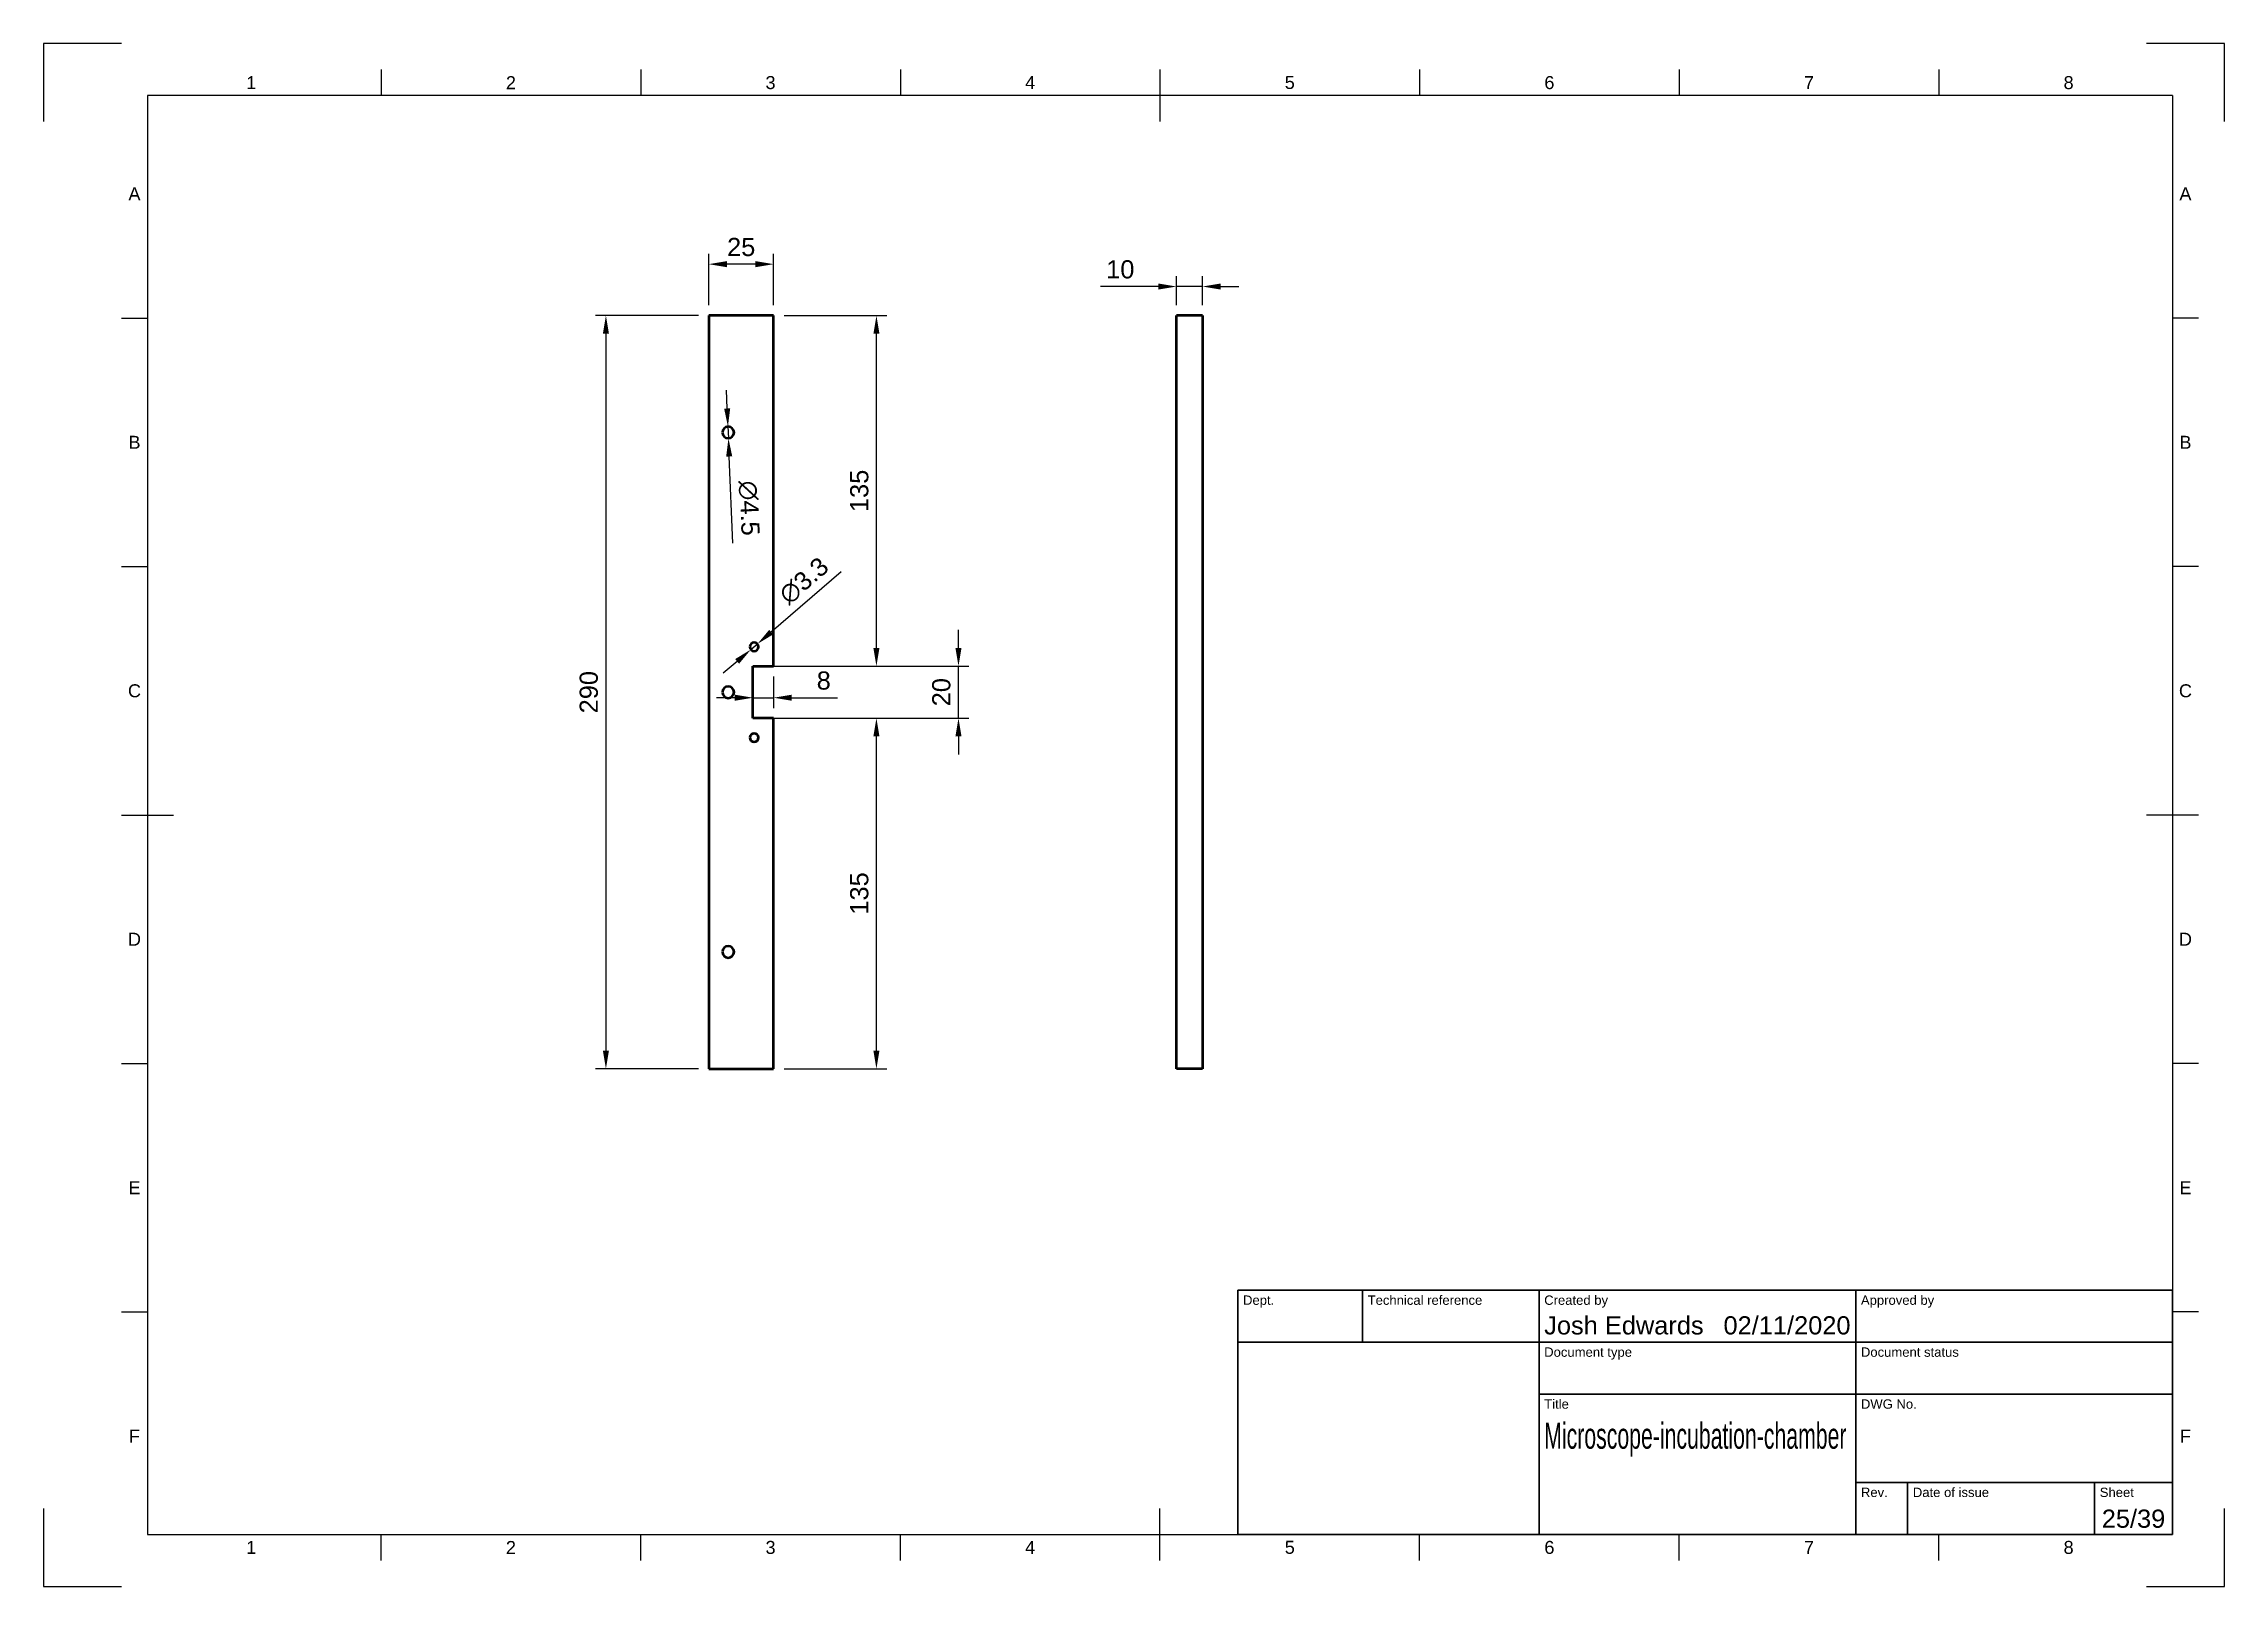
# Model space of a CAD drawing. Header units: millimetres. Extents: x 0 to 420, y 0 to 297.
import ezdxf
from ezdxf.enums import TextEntityAlignment as Align

# ---------------------------------------------------------------- set-up
doc = ezdxf.new("R2010")
doc.units = ezdxf.units.MM
doc.header["$LTSCALE"] = 0.75
for name, color, linetype, lineweight in [('Border', 7, 'Continuous', 25), ('Dimensions', 7, 'Continuous', 25), ('TitleBlock', 7, 'Continuous', 35), ('Visible', 7, 'Continuous', 50)]:
    doc.layers.add(name, color=color, linetype=linetype, lineweight=lineweight)
doc.styles.add('FusionTitle', font='')
doc.styles.get("Standard").update_dxf_attribs({"font": 'arial.ttf'})
doc.styles.get('FusionTitle').set_extended_font_data('Arial Unicode MS')
doc.dimstyles.new('ISO-25', dxfattribs={"dimtxt": 3.5, "dimasz": 3.5, "dimexe": 2, "dimexo": 2, "dimgap": 1.5, "dimtad": 1, "dimzin": 12, "dimdsep": 46, "dimtxsty": 'Standard', "dimcen": 0, "dimclrd": 256, "dimclre": 256, "dimclrt": 256, "dimazin": 3, "dimtp": 0.1, "dimtm": 0.1, "dimtfac": 0.714, "dimtmove": 0, "dimatfit": 3, "dimfxl": 1, "dimtzin": 12, "dimarcsym": 0})

# ---------------------------------------------------------------- blocks, each defined once
blk = doc.blocks.new('ISO_A3_SHEET')
at = {"layer": 'Border'}
for p, q in [((15, 297), (0, 297)), ((0, 297), (0, 282)), ((420, 297), (405, 297)), ((420, 282), (420, 297)), ((65, 292), (65, 287)), ((115, 292), (115, 287)), ((165, 292), (165, 287)), ((215, 292), (215, 282)), ((265, 292), (265, 287)), ((315, 292), (315, 287)), ((365, 292), (365, 287)), ((410, 287), (20, 287)), ((20, 287), (20, 10)), ((410, 287), (410, 10)), ((15, 244.16666), (20, 244.16666)), ((415, 244.16666), (410, 244.16666)), ((15, 196.33333), (20, 196.33333)), ((415, 196.33333), (410, 196.33333)), ((15, 148.5), (25, 148.5)), ((415, 148.5), (405, 148.5)), ((15, 100.66667), (20, 100.66667)), ((415, 100.66667), (410, 100.66667)), ((15, 52.83334), (20, 52.83334)), ((415, 52.83334), (410, 52.83334)), ((0, 15), (0, 0)), ((215, 5), (215, 15)), ((420, 0), (420, 15)), ((20, 10), (410, 10)), ((65, 5), (65, 10)), ((115, 5), (115, 10)), ((165, 5), (165, 10)), ((265, 5), (265, 10)), ((315, 5), (315, 10)), ((365, 5), (365, 10)), ((0, 0), (15, 0)), ((405, 0), (420, 0))]:
    blk.add_line(p, q, dxfattribs=at)
at = {"layer": 'Border', "style": 'FusionTitle'}
for s, p in [('1', (40, 289.5)), ('2', (90, 289.5)), ('3', (140, 289.5)), ('4', (190, 289.5)), ('5', (240, 289.5)), ('6', (290, 289.5)), ('7', (340, 289.5)), ('8', (390, 289.5)), ('A', (17.5, 268.08333)), ('A', (412.5, 268.08333)), ('B', (17.5, 220.25)), ('B', (412.5, 220.25)), ('C', (17.5, 172.41667)), ('C', (412.5, 172.41667)), ('D', (17.5, 124.58334)), ('D', (412.5, 124.58334)), ('E', (17.5, 76.75001)), ('E', (412.5, 76.75001)), ('F', (17.5, 28.91668)), ('F', (412.5, 28.91668)), ('1', (40, 7.5)), ('2', (90, 7.5)), ('3', (140, 7.5)), ('4', (190, 7.5)), ('5', (240, 7.5)), ('6', (290, 7.5)), ('7', (340, 7.5)), ('8', (390, 7.5))]:
    blk.add_text(s, height=2.5, dxfattribs=at).set_placement(p, align=Align.MIDDLE)
blk = doc.blocks.new('ISO_TITLEBLOCK')
at = {"layer": 'TitleBlock'}
for p, q in [((0, 47), (-180, 47)), ((-180, 47), (-180, 0)), ((-156, 37), (-156, 47)), ((-122, 0), (-122, 47)), ((-61, 0), (-61, 47)), ((0, 0), (0, 47)), ((-180, 37), (0, 37)), ((-122, 27), (0, 27)), ((-61, 10), (0, 10)), ((-51, 0), (-51, 10)), ((-15, 0), (-15, 10)), ((-180, 0), (0, 0))]:
    blk.add_line(p, q, dxfattribs=at)
at = {"layer": 'TitleBlock', "style": 'FusionTitle'}
for s, p in [('Dept.', (-179, 46)), ('Technical reference', (-155, 46)), ('Created by', (-121, 46)), ('Approved by', (-60, 46)), ('Document type', (-121, 36)), ('Document status', (-60, 36)), ('Title', (-121, 26)), ('DWG No.', (-60, 26)), ('Rev.', (-60, 9)), ('Date of issue', (-50, 9)), ('Sheet', (-14, 9))]:
    blk.add_text(s, height=1.8, dxfattribs=at).set_placement(p, align=Align.TOP_LEFT)
for tag, p, height in [('DEPT', (-179, 38.5), 3.5), ('TECHNICAL_REFERENCE', (-155, 38.5), 3.5), ('CREATED_BY', (-121, 38.5), 3.5), ('APPROVED_BY', (-60, 38.5), 3.5), ('DOCUMENT_TYPE', (-121, 28.5), 3.5), ('DOCUMENT_STATUS', (-60, 28.5), 3.5), ('TITLE_1', (-121, 16.5), 5), ('TITLE_2', (-121, 9), 5), ('TITLE_3', (-121, 1.5), 5), ('DATE_OF_ISSUE', (-50, 1.5), 3.5)]:
    blk.add_attdef(tag, p, '', height=height, dxfattribs=at)
for tag, p in [('CREATED_DATE', (-62, 38.5)), ('APPROVED_DATE', (-1, 38.5))]:
    blk.add_attdef(tag, text='', height=3.5, dxfattribs=at).set_placement(p, align=Align.RIGHT)
for tag, height, p in [('DRAWING_NUMBER', 5, (-30.5, 16.6)), ('REV', 3.5, (-56, 3.1)), ('SHEET', 3.5, (-7.5, 3.1))]:
    blk.add_attdef(tag, text='', height=height, dxfattribs=at).set_placement(p, align=Align.MIDDLE)
blk = doc.blocks.new('*D14')
at = {"layer": 'Defpoints', "color": 0, "transparency": 16777216}
for p in [(128.094491, 254.541418), (128.094491, 244.641924), (140.594491, 244.641924)]:
    blk.add_point(p, dxfattribs=at)
at = {"layer": 'Dimensions', "lineweight": -2, "transparency": 16777216}
for p, q in [((128.094491, 246.641924), (128.094491, 256.541418)), ((140.594491, 246.641924), (140.594491, 256.541418)), ((137.094491, 254.541418), (131.594491, 254.541418))]:
    blk.add_line(p, q, dxfattribs=at)
at = {"layer": 'Dimensions', "transparency": 16777216}
for points in [[(131.594491, 255.124752), (131.594491, 253.958085), (128.094491, 254.541418)], [(137.094491, 255.124752), (137.094491, 253.958085), (140.594491, 254.541418)]]:
    blk.add_solid(points, dxfattribs=at)
at = {"layer": 'Dimensions', "transparency": 16777216, "insert": (134.344491, 257.828424), "char_height": 3.5, "attachment_point": 5}
blk.add_mtext('25', dxfattribs=at)
blk = doc.blocks.new('*D15')
at = {"layer": 'Defpoints', "color": 0, "transparency": 16777216}
for p in [(128.094491, 244.641924), (108.295501, 99.641924), (128.094491, 99.641924)]:
    blk.add_point(p, dxfattribs=at)
at = {"layer": 'Dimensions', "lineweight": -2, "transparency": 16777216}
for p, q in [((126.094491, 244.641924), (106.295501, 244.641924)), ((108.295501, 241.141924), (108.295501, 103.141924)), ((126.094491, 99.641924), (106.295501, 99.641924))]:
    blk.add_line(p, q, dxfattribs=at)
at = {"layer": 'Dimensions', "transparency": 16777216}
for points in [[(107.712168, 241.141924), (108.878834, 241.141924), (108.295501, 244.641924)], [(107.712168, 103.141924), (108.878834, 103.141924), (108.295501, 99.641924)]]:
    blk.add_solid(points, dxfattribs=at)
at = {"layer": 'Dimensions', "transparency": 16777216, "insert": (105.008496, 172.141924), "char_height": 3.5, "attachment_point": 5, "rotation": 90}
blk.add_mtext('290', dxfattribs=at)
blk = doc.blocks.new('*D16')
at = {"layer": 'Defpoints', "color": 0, "transparency": 16777216}
for p in [(140.594491, 244.641924), (160.393481, 244.641924), (140.594491, 177.141924)]:
    blk.add_point(p, dxfattribs=at)
at = {"layer": 'Dimensions', "lineweight": -2, "transparency": 16777216}
for p, q in [((142.594491, 244.641924), (162.393481, 244.641924)), ((160.393481, 180.641924), (160.393481, 241.141924)), ((142.594491, 177.141924), (162.393481, 177.141924))]:
    blk.add_line(p, q, dxfattribs=at)
at = {"layer": 'Dimensions', "transparency": 16777216}
for points in [[(159.810147, 241.141924), (160.976814, 241.141924), (160.393481, 244.641924)], [(159.810147, 180.641924), (160.976814, 180.641924), (160.393481, 177.141924)]]:
    blk.add_solid(points, dxfattribs=at)
at = {"layer": 'Dimensions', "transparency": 16777216, "insert": (157.105282, 210.891924), "char_height": 3.5, "attachment_point": 5, "rotation": 90}
blk.add_mtext('135', dxfattribs=at)
blk = doc.blocks.new('*D17')
at = {"layer": 'Defpoints', "color": 0, "transparency": 16777216}
for p in [(136.594491, 177.141924), (176.192471, 177.141924), (136.594491, 167.141924)]:
    blk.add_point(p, dxfattribs=at)
at = {"layer": 'Dimensions', "lineweight": -2, "transparency": 16777216}
for p, q in [((176.192471, 180.641924), (176.192471, 184.141924)), ((138.594491, 177.141924), (178.192471, 177.141924)), ((176.192471, 167.141924), (176.192471, 177.141924)), ((138.594491, 167.141924), (178.192471, 167.141924)), ((176.192471, 163.641924), (176.192471, 160.141924))]:
    blk.add_line(p, q, dxfattribs=at)
at = {"layer": 'Dimensions', "transparency": 16777216}
for points in [[(175.609137, 180.641924), (176.775804, 180.641924), (176.192471, 177.141924)], [(175.609137, 163.641924), (176.775804, 163.641924), (176.192471, 167.141924)]]:
    blk.add_solid(points, dxfattribs=at)
at = {"layer": 'Dimensions', "transparency": 16777216, "insert": (172.905465, 172.141924), "char_height": 3.5, "attachment_point": 5, "rotation": 90}
blk.add_mtext('20', dxfattribs=at)
blk = doc.blocks.new('*D18')
at = {"layer": 'Defpoints', "color": 0, "transparency": 16777216}
for p in [(140.594491, 167.141924), (160.393481, 167.141924), (140.594491, 99.641924)]:
    blk.add_point(p, dxfattribs=at)
at = {"layer": 'Dimensions', "lineweight": -2, "transparency": 16777216}
for p, q in [((142.594491, 167.141924), (162.393481, 167.141924)), ((160.393481, 103.141924), (160.393481, 163.641924)), ((142.594491, 99.641924), (162.393481, 99.641924))]:
    blk.add_line(p, q, dxfattribs=at)
at = {"layer": 'Dimensions', "transparency": 16777216}
for points in [[(159.810147, 163.641924), (160.976814, 163.641924), (160.393481, 167.141924)], [(159.810147, 103.141924), (160.976814, 103.141924), (160.393481, 99.641924)]]:
    blk.add_solid(points, dxfattribs=at)
at = {"layer": 'Dimensions', "transparency": 16777216, "insert": (157.105282, 133.391924), "char_height": 3.5, "attachment_point": 5, "rotation": 90}
blk.add_mtext('135', dxfattribs=at)
blk = doc.blocks.new('*D19')
at = {"layer": 'Defpoints', "color": 0, "transparency": 16777216}
for p in [(136.594491, 177.141924), (140.594491, 177.141924), (140.594491, 171.077232)]:
    blk.add_point(p, dxfattribs=at)
at = {"layer": 'Dimensions', "lineweight": -2, "transparency": 16777216}
for p, q in [((136.594491, 175.141924), (136.594491, 169.077232)), ((140.594491, 175.141924), (140.594491, 169.077232)), ((133.094491, 171.077232), (129.594491, 171.077232)), ((136.594491, 171.077232), (140.594491, 171.077232)), ((144.094491, 171.077232), (152.900766, 171.077232))]:
    blk.add_line(p, q, dxfattribs=at)
at = {"layer": 'Dimensions', "transparency": 16777216}
for points in [[(133.094491, 171.660565), (133.094491, 170.493899), (136.594491, 171.077232)], [(144.094491, 171.660565), (144.094491, 170.493899), (140.594491, 171.077232)]]:
    blk.add_solid(points, dxfattribs=at)
at = {"layer": 'Dimensions', "transparency": 16777216, "insert": (150.247629, 174.364238), "char_height": 3.5, "attachment_point": 5}
blk.add_mtext('8', dxfattribs=at)
blk = doc.blocks.new('*D20')
at = {"layer": 'Defpoints', "color": 0, "transparency": 16777216}
for p in [(131.796831, 223.265914), (131.892151, 221.017934)]:
    blk.add_point(p, dxfattribs=at)
at = {"layer": 'Dimensions', "lineweight": -2, "transparency": 16777216}
for p, q in [((131.648556, 226.762771), (131.500282, 230.259629)), ((131.796831, 223.265914), (131.892151, 221.017934)), ((132.748176, 200.82973), (132.040425, 217.521076))]:
    blk.add_line(p, q, dxfattribs=at)
at = {"layer": 'Dimensions', "transparency": 16777216}
for points in [[(132.231366, 226.787484), (131.065747, 226.738059), (131.796831, 223.265914)], [(132.623235, 217.545788), (131.457616, 217.496363), (131.892151, 221.017934)]]:
    blk.add_solid(points, dxfattribs=at)
at = {"layer": 'Dimensions', "transparency": 16777216, "insert": (135.85029, 207.570372), "char_height": 3.5, "attachment_point": 5, "rotation": 272.42800562}
blk.add_mtext('∅4.5', dxfattribs=at)
blk = doc.blocks.new('*D21')
at = {"layer": 'Defpoints', "color": 0, "transparency": 16777216}
for p in [(137.47033, 181.429465), (136.218652, 180.354382)]:
    blk.add_point(p, dxfattribs=at)
at = {"layer": 'Dimensions', "lineweight": -2, "transparency": 16777216}
for p, q in [((153.632819, 195.311632), (140.125405, 183.709942)), ((136.218652, 180.354382), (137.47033, 181.429465)), ((133.563577, 178.073905), (130.908502, 175.793427))]:
    blk.add_line(p, q, dxfattribs=at)
at = {"layer": 'Dimensions', "transparency": 16777216}
for points in [[(139.745325, 184.152455), (140.505484, 183.26743), (137.47033, 181.429465)], [(133.183497, 178.516417), (133.943657, 177.631392), (136.218652, 180.354382)]]:
    blk.add_solid(points, dxfattribs=at)
at = {"layer": 'Dimensions', "transparency": 16777216, "insert": (146.428185, 193.585546), "char_height": 3.5, "attachment_point": 5, "rotation": 40.65969324}
blk.add_mtext('∅3.3', dxfattribs=at)
blk = doc.blocks.new('*D22')
at = {"layer": 'Defpoints', "color": 0, "transparency": 16777216}
for p in [(218.200655, 250.239471), (218.200655, 244.641924), (223.200655, 244.641924)]:
    blk.add_point(p, dxfattribs=at)
at = {"layer": 'Dimensions', "lineweight": -2, "transparency": 16777216}
for p, q in [((218.200655, 246.641924), (218.200655, 252.239471)), ((223.200655, 246.641924), (223.200655, 252.239471)), ((214.700655, 250.239471), (203.528418, 250.239471)), ((223.200655, 250.239471), (218.200655, 250.239471)), ((226.700655, 250.239471), (230.200655, 250.239471))]:
    blk.add_line(p, q, dxfattribs=at)
at = {"layer": 'Dimensions', "transparency": 16777216}
for points in [[(214.700655, 250.822805), (214.700655, 249.656138), (218.200655, 250.239471)], [(226.700655, 250.822805), (226.700655, 249.656138), (223.200655, 250.239471)]]:
    blk.add_solid(points, dxfattribs=at)
at = {"layer": 'Dimensions', "transparency": 16777216, "insert": (207.364536, 253.526477), "char_height": 3.5, "attachment_point": 5}
blk.add_mtext('10', dxfattribs=at)

msp = doc.modelspace()

# ---------------------------------------------------------------- linework, layer by layer
at = {"layer": 'Visible', "extrusion": (0, 1, 0)}
for p, q in [((140.594491, 244.641924, 2.5), (128.094491, 244.641924, 2.5)), ((128.094491, 244.641924, 2.5), (128.094491, 99.641924, 2.5)), ((140.594491, 177.141924, 2.5), (140.594491, 244.641924, 2.5)), ((223.200655, 244.641924, 6.25), (218.200655, 244.641924, 6.25)), ((218.200655, 99.641924, 6.25), (218.200655, 244.641924, 6.25)), ((223.200655, 244.641924, 6.25), (223.200655, 99.641924, 6.25)), ((136.594491, 167.141924, 2.5), (136.594491, 177.141924, 2.5)), ((136.594491, 177.141924, 2.5), (140.594491, 177.141924, 2.5)), ((140.594491, 167.141924, 2.5), (136.594491, 167.141924, 2.5)), ((140.594491, 99.641924, 2.5), (140.594491, 167.141924, 2.5)), ((128.094491, 99.641924, 2.5), (140.594491, 99.641924, 2.5)), ((223.200655, 99.641924, 6.25), (218.200655, 99.641924, 6.25))]:
    msp.add_line(p, q, dxfattribs=at)
at = {"layer": 'Visible', "extrusion": (-2e-16, 0, -1)}
for centre, radius in [((-131.844491, 222.141924, -2.5), 1.125), ((-136.844491, 180.891924, -2.5), 0.825), ((-131.844491, 172.141924, -2.5), 1.125), ((-136.844491, 163.391924, -2.5), 0.825), ((-131.844491, 122.141924, -2.5), 1.125)]:
    msp.add_circle(centre, radius, dxfattribs=at)

# ---------------------------------------------------------------- block references
at = {"layer": 'Border'}
msp.add_blockref('ISO_A3_SHEET', (0, 0), dxfattribs=at)
at = {"layer": 'TitleBlock'}
ref = msp.add_blockref('ISO_TITLEBLOCK', (410, 10), dxfattribs=at)
ref.add_attrib('CREATED_DATE', '02/11/2020', dxfattribs={"height": 3.5, "style": 'FusionTitle'}).set_placement((348, 48.5), align=Align.RIGHT)
ref.add_attrib('SHEET', '25/39', dxfattribs={"height": 3.5, "style": 'FusionTitle'}).set_placement((402.5, 13.1), align=Align.MIDDLE)
ref.add_attrib('TITLE_1', 'Microscope-incubation-chamber', (289, 26.5), dxfattribs={"height": 5, "style": 'FusionTitle', "width": 0.585891})
ref.add_attrib('CREATED_BY', 'Josh Edwards', (289, 48.5), dxfattribs={"height": 3.5, "style": 'FusionTitle'})

# ---------------------------------------------------------------- dimensions: what is measured, and where the dimension line sits
at = {"layer": 'Dimensions'}
for p1, p2, distance, picture, middle in [((140.594491, 244.641924), (128.094491, 244.641924), -9.899494, '*D14', (134.344491, 257.828424)), ((223.200655, 244.641924), (218.200655, 244.641924), -5.597547, '*D22', (207.364536, 253.526477)), ((128.094491, 244.641924), (128.094491, 99.641924), -19.79899, '*D15', (105.008496, 172.141924)), ((140.594491, 177.141924), (140.594491, 244.641924), -19.79899, '*D16', (157.105282, 210.891924)), ((136.594491, 167.141924), (136.594491, 177.141924), -39.59798, '*D17', (172.905465, 172.141924)), ((136.594491, 177.141924), (140.594491, 177.141924), -6.064692, '*D19', (150.247629, 174.364238)), ((140.594491, 99.641924), (140.594491, 167.141924), -19.79899, '*D18', (157.105282, 133.391924))]:
    dim = msp.add_aligned_dim(p1=p1, p2=p2, distance=distance, dimstyle='ISO-25', override={"dimlfac": 2, "dimclrd": 256, "dimclre": 256}, dxfattribs=at)
    dim.commit()
    dim.dimension.update_dxf_attribs({"geometry": picture, "text_midpoint": middle})
for p1, p2, picture, middle in [((131.796831, 223.265914), (131.892151, 221.017934), '*D20', (132.468438, 207.426974)), ((136.218652, 180.354382), (137.47033, 181.429465), '*D21', (148.633662, 191.017792))]:
    dim = msp.add_diameter_dim_2p(p1=p1, p2=p2, dimstyle='ISO-25', override={"dimlfac": 2, "dimclrd": 256, "dimclre": 256}, dxfattribs=at)
    dim.commit()
    dim.dimension.update_dxf_attribs({"geometry": picture, "text_midpoint": middle, "dimtype": 163})

doc.saveas('drawing.dxf')
